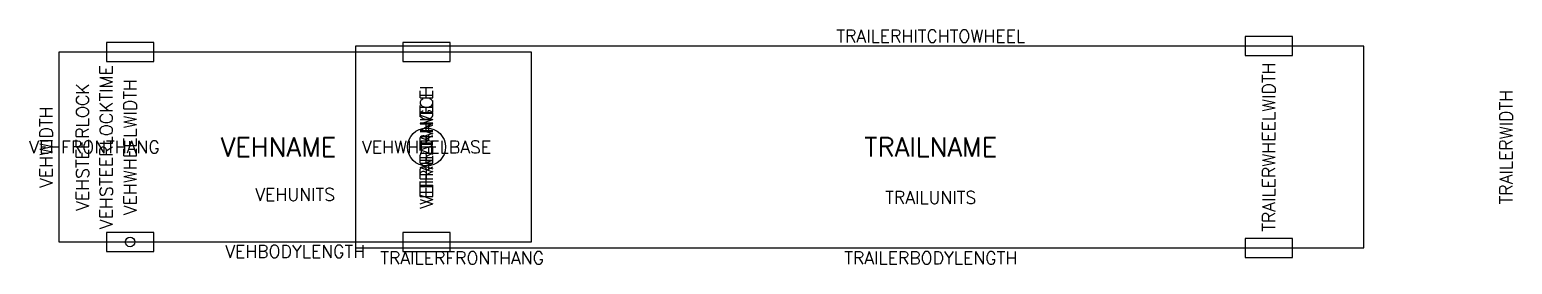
# Model space of a CAD drawing. Header units: feet. Extents: x -1.2 to 61.3, y -4.9 to 4.9.
import ezdxf
from ezdxf.enums import TextEntityAlignment as Align

# ---------------------------------------------------------------- set-up
doc = ezdxf.new("R2010")
doc.units = ezdxf.units.FT
doc.header["$LTSCALE"] = 100
doc.header["$MEASUREMENT"] = 0
for name, color, linetype in [('AttributeLayer', 7, 'Continuous'), ('C-TURN-TRAL-BODY', 2, 'Continuous'), ('C-TURN-TRCK-BODY', 1, 'Continuous')]:
    doc.layers.add(name, color=color, linetype=linetype)
doc.styles.get("Standard").update_dxf_attribs({"font": 'simplex.shx', "height": 10})

msp = doc.modelspace()

# ---------------------------------------------------------------- linework, layer by layer
at = {"layer": 'C-TURN-TRAL-BODY'}
for points in [[(50.004, 3.85), (51.996, 3.85), (51.996, 4.65), (50.004, 4.65)], [(12.5, -4.25), (55, -4.25), (55, 4.25), (12.5, 4.25)], [(50.004, -4.65), (51.996, -4.65), (51.996, -3.85), (50.004, -3.85)]]:
    msp.add_lwpolyline(points, close=True, dxfattribs=at)
at = {"layer": 'C-TURN-TRCK-BODY'}
for points in [[(2.004, 3.6), (3.996, 3.6), (3.996, 4.4), (2.004, 4.4)], [(14.504, 3.6), (16.496, 3.6), (16.496, 4.4), (14.504, 4.4)], [(0, -4), (19.92, -4), (19.92, 4), (0, 4)], [(2.004, -4.4), (3.996, -4.4), (3.996, -3.6), (2.004, -3.6)], [(14.504, -4.4), (16.496, -4.4), (16.496, -3.6), (14.504, -3.6)]]:
    msp.add_lwpolyline(points, close=True, dxfattribs=at)
for centre, radius in [((15.5, 0), 0.8), ((3, -4), 0.2)]:
    msp.add_circle(centre, radius, dxfattribs=at)

# ---------------------------------------------------------------- texts
at = {"layer": 'AttributeLayer', "flags": 8}
for tag, text, height, p in [('TRAILERHITCHTOWHEEL', '35.50', 0.5333, (36.75, 4.675)), ('VEHFRONTHANG', '3.00', 0.5333, (1.5, 0)), ('VEHNAME', 'WB-50', 0.8, (9.25, 0)), ('VEHWHEELBASE', '12.50', 0.5333, (15.5, 0)), ('TRAILNAME', 'WB-50', 0.8, (36.75, 0)), ('VEHUNITS', 'M', 0.533, (9.96, -2)), ('TRAILUNITS', 'M', 0.533, (36.75, -2.125)), ('VEHBODYLENGTH', '19.92', 0.5333, (9.96, -4.4)), ('TRAILERFRONTHANG', '-3.00', 0.5333, (17, -4.675)), ('TRAILERBODYLENGTH', '42.50', 0.5333, (36.75, -4.675))]:
    msp.add_attdef(tag, text=text, height=height, dxfattribs=at).set_placement(p, align=Align.MIDDLE)
for tag, text, p in [('VEHSTEERLOCKTIME', '0.00', (2, 0)), ('TRAILERWHEELWIDTH', '8.50', (51, 0)), ('VEHSTEERLOCK', '28.6479', (1, 0)), ('VEHWHEELWIDTH', '8.00', (3, 0)), ('VEHREARHITCH', '0.00', (15.5, 0)), ('VEHARTANGLE', '28.6479', (15.5, 0)), ('TRAILERWIDTH', '8.50', (61, 0)), ('VEHWIDTH', '8.00', (-0.533, 0)), ('TRAILHAVE', 'Yes', (15.5, 0))]:
    msp.add_attdef(tag, text=text, height=0.5333, rotation=90, dxfattribs=at).set_placement(p, align=Align.MIDDLE)

doc.saveas('drawing.dxf')
